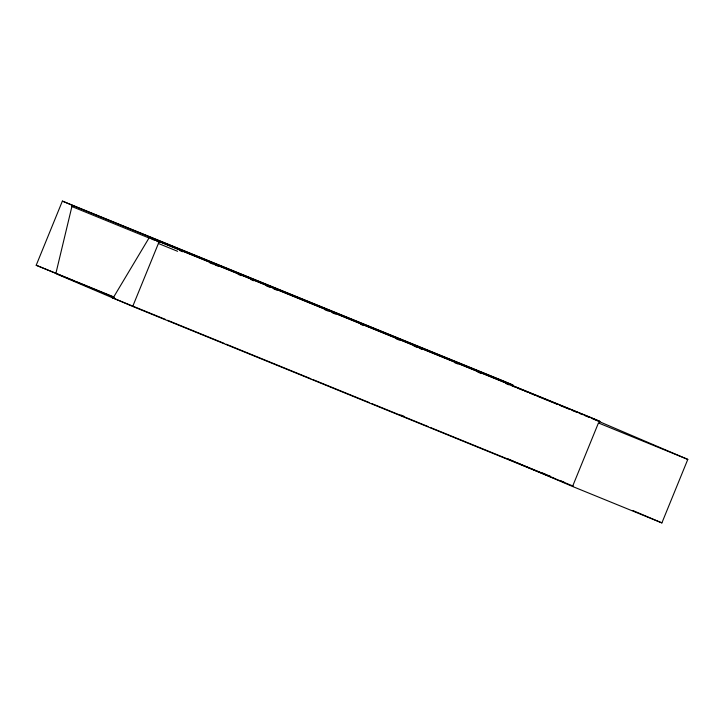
<?xml version="1.0" encoding="UTF-8"?>
<svg xmlns="http://www.w3.org/2000/svg" width="724" height="724" viewBox="0 0 724 724"><rect width="100%" height="100%" fill="white"/><g stroke="black" fill="none" stroke-linecap="round" stroke-linejoin="round"><path stroke-width="1.09" d="M55.829 273.645L72.201 205.281L62.382 201.091L36.2 265.256L114.437 297.546M598.965 423.44L599.816 421.35L590.006 417.16L149.343 237.427L113.071 298.062M573.363 486.175L132.709 306.442L159.162 241.617L149.343 237.427M512.375 386.209L512.854 385.014L503.044 380.824L62.382 201.091M572.539 486.465L598.449 422.961L687.8 459.405L661.881 522.909L572.539 486.465L507.198 458.563M72.201 205.281L512.854 385.014M159.162 241.617L599.816 421.35M511.904 385.829L515.026 387.105M517.099 387.946L522.294 390.064M524.375 390.915L527.488 392.182M529.57 393.032L534.764 395.15M536.837 396.001L557.616 404.472M559.697 405.322L570.087 409.558M572.159 410.408L577.354 412.526M579.435 413.377L582.549 414.644M584.63 415.495L588.784 417.187M71.712 206.476L149.171 238.069M151.262 238.92L154.402 240.205M156.502 241.056L159.633 242.341M179.525 250.45L182.665 251.726M209.879 262.83L213.019 264.106M215.109 264.966L218.25 266.242M238.142 274.36L241.282 275.636M250.703 279.482L253.843 280.758M266.396 285.88L269.536 287.166M273.726 288.867L276.867 290.152M325.013 309.791L328.153 311.067M332.343 312.777L335.483 314.062M360.597 324.307L363.738 325.583M396.191 338.823L399.331 340.099M413.983 346.081L417.124 347.357M419.214 348.208L422.354 349.493M454.808 362.724L457.948 364.009M477.831 372.118L480.971 373.403M506.094 383.648L509.234 384.924M158.402 243.472L177.588 251.291M36.2 265.256L74.898 281.039M76.988 281.898L113.596 296.822M400.806 415.006L404.046 416.327M112.039 297.636L165.407 319.411M167.506 320.261L224.024 343.312M226.123 344.172L310.904 378.752M312.994 379.602L369.521 402.662M371.611 403.512L428.137 426.563M430.228 427.422L515.017 462.002M517.108 462.853L550.602 476.519M552.693 477.369L553.733 477.795M591.906 418.454L687.8 459.405M633.011 510.583L661.881 522.909M542.475 473.007L545.543 474.32M547.588 475.188L550.647 476.501M560.964 480.881L564.059 482.202M56.879 274.07L132.709 306.442"/></g></svg>
